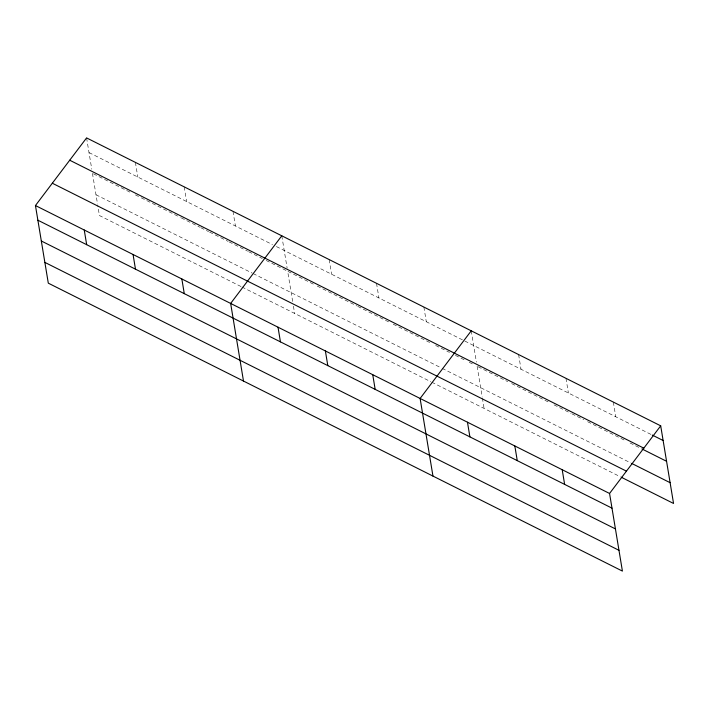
<?xml version="1.0" encoding="UTF-8"?>
<svg xmlns="http://www.w3.org/2000/svg" width="709" height="709" viewBox="0 0 709 709"><rect width="100%" height="100%" fill="white"/><g stroke="black" fill="none" stroke-linecap="round" stroke-linejoin="round"><path stroke-width="0.53" stroke-dasharray="3.54 2.66" d="M89.015 152.577L272.504 244.605M276.404 246.555L651.287 434.573M93.428 173.838L131.493 192.928M135.401 194.886L140.276 197.332M141.259 197.829L180.299 217.406M181.274 217.893L199.814 227.199M200.789 227.686L208.597 231.604M209.572 232.091L228.121 241.388M229.096 241.875L247.636 251.181M248.611 251.668L262.277 258.519M266.185 260.478L286.675 270.758M313.307 284.114L287.65 271.246L292.746 301.999M317.26 286.09L356.724 305.889M357.717 306.385L389.285 322.223M393.238 324.199L431.719 343.502M435.663 345.478L449.479 352.408M455.4 355.377L465.272 360.323M469.216 362.308L474.153 364.781M478.096 366.757L507.697 381.61M511.65 383.587L550.131 402.889M554.075 404.866L570.851 413.276M571.835 413.772L583.684 419.71M587.628 421.695L626.109 440.989M630.062 442.974L639.926 447.92M95.999 194.753L252.156 273.071M253.131 273.559L441.184 367.874M442.168 368.37L630.638 462.888M240.954 286.507L99.437 215.527L97.718 205.14M241.929 286.994L430.806 381.717M431.799 382.213L620.269 476.732M613.338 402.083L615.766 416.75M565.968 378.331L568.396 392.999M518.607 354.571L521.035 369.247M471.246 330.819L476.421 362.113M477.113 366.269L482.2 397.013M482.377 398.059L484.096 408.446M423.876 307.068L426.304 321.735M376.514 283.308L378.943 297.984M329.153 259.556L331.582 274.232M281.783 235.805L287.136 268.135M293.429 306.155L294.634 313.422M232.986 211.326L235.415 226.003M184.189 186.857L186.618 201.524M135.384 162.379L137.821 177.055M86.587 137.909L91.771 169.194M92.454 173.35L97.55 204.103"/><path stroke-width="1.06" d="M660.699 425.834L609.563 493.473L622.413 571.091L48.301 283.166L35.45 205.539L86.587 137.909L660.699 425.834L673.55 503.461L621.252 477.228M281.783 235.805L230.647 303.434L243.497 381.061M471.246 330.819L420.109 398.458L432.96 476.076M652.271 435.069L663.128 440.511M69.712 160.225L643.825 448.159M641.902 448.912L666.566 461.284M631.63 463.385L670.111 482.687M52.324 183.223L626.437 471.148M35.45 205.539L609.563 493.473M37.878 220.215L611.991 508.14M41.317 240.989L615.43 528.914M44.862 262.392L618.975 550.317M562.202 469.721L564.63 484.389M514.831 445.961L517.26 460.637M467.47 422.209L469.899 436.886M372.739 374.698L375.167 389.374M325.378 350.946L327.806 365.622M278.017 327.195L280.445 341.862M181.85 278.965L184.278 293.632M133.053 254.487L135.481 269.163M84.247 230.017L86.675 244.685"/></g></svg>
